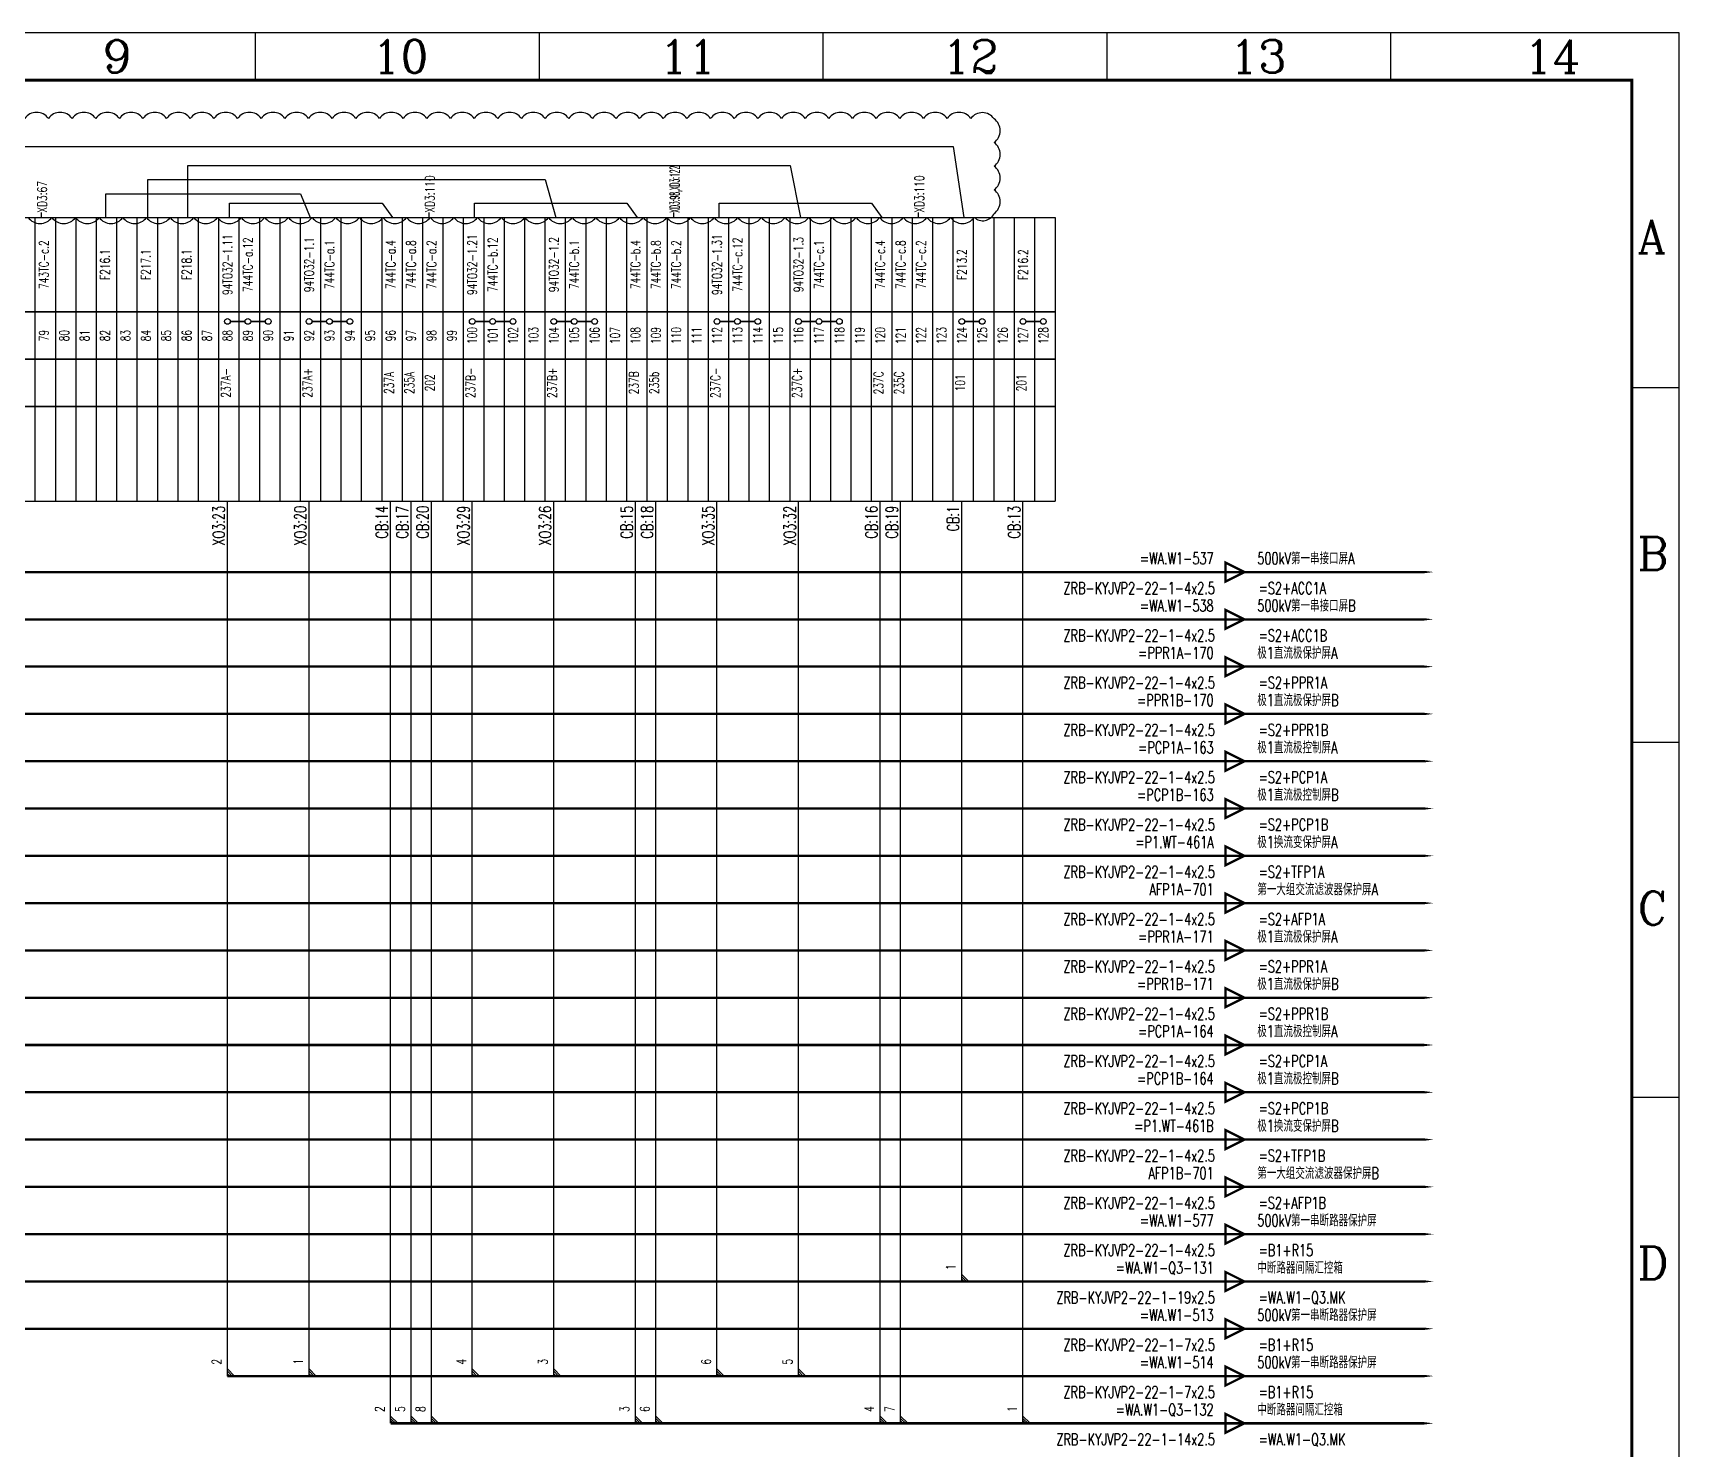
# Model space of a CAD drawing. Header units: millimetres. Extents: x 0 to 841, y 0 to 594.
# Drawn here: x 493 to 841, y 294.6 to 594 of the extents above; entities that cross this region are included whole.
import ezdxf
from ezdxf.enums import TextEntityAlignment as Align

# ---------------------------------------------------------------- set-up
doc = ezdxf.new("R2010")
doc.units = ezdxf.units.MM
doc.styles.add('ECL', font='', dxfattribs={"width": 0.7, "height": 3})
doc.styles.add('elec', font='simplex.shx', dxfattribs={"width": 0.7, "bigfont": 'hztxta.shx'})
doc.styles.add('ROMANC', font='romanc')
doc.styles.get('ECL').set_extended_font_data('FangSong_GB2312')

# ---------------------------------------------------------------- blocks, each defined once
blk = doc.blocks.new('to')
at = {"const_width": 0.5}
blk.add_lwpolyline([(-4, 2), (-4, -2), (0, 0)], close=True, dxfattribs=at)
at = {"style": 'elec', "width": 0.7}
for tag, p in [('CABLECODE', (-6.5, 1.65)), ('CABLETYPE', (-6.23, -4.65))]:
    blk.add_attdef(tag, text='', height=2.5, dxfattribs=at).set_placement(p, align=Align.RIGHT)
for tag, p in [('EQUNAME', (2.72, 1.65)), ('EQUCODE', (3, -4.65))]:
    blk.add_attdef(tag, p, '', height=2.5, dxfattribs=at)
blk = doc.blocks.new('joinPtL')
for p, q in [((1.5, 0), (0, 1.5)), ((1, 0), (0, 1)), ((0.5, 0), (0, 0.5))]:
    blk.add_line(p, q)
at = {"style": 'elec', "width": 0.7}
blk.add_attdef('NO', text='', height=2, rotation=90, dxfattribs=at).set_placement((-2.31, 3.02), align=Align.MIDDLE)
blk = doc.blocks.new('XXDAFRAM-CH-HENG-A1')
at = {"color": 1}
for p, q in [((540, 594), (540, 584)), ((600, 594), (600, 584)), ((660, 594), (660, 584)), ((720, 594), (720, 584)), ((780, 594), (780, 584)), ((831, 519), (841, 519)), ((831, 444), (841, 444)), ((831, 369), (841, 369))]:
    blk.add_line(p, q, dxfattribs=at)
blk.add_lwpolyline([(0, 0), (841, 0), (841, 594), (0, 594)], close=True, dxfattribs=at)
at = {"color": 1, "const_width": 0.6}
blk.add_lwpolyline([(25, 10), (831, 10), (831, 584), (25, 584)], close=True, dxfattribs=at)
at = {"color": 1, "style": 'ROMANC'}
for s, p in [('9', (507.73, 585.55)), ('10', (564.65, 585.55)), ('11', (625.45, 585.55)), ('12', (685.14, 585.55)), ('13', (746, 585.55)), ('14', (808.18, 585.55)), ('A', (832.19, 547.46)), ('B', (832.19, 480.42)), ('C', (832.19, 405.42)), ('D', (832.19, 330.42))]:
    blk.add_text(s, height=7, dxfattribs=at).set_placement(p)
at = {"linetype": 'Continuous', "style": 'ECL', "width": 0.7}
for tag, height, p in [('DESIGNSTATUS', 3.5, (818.85, 76.57)), ('DESIGNSTATUS', 3.5, (818.85, 76.57)), ('ENDESIGNSTATUS', 3.5, (818.89, 70.89)), ('ENDESIGNSTATUS', 3.5, (818.89, 70.89)), ('V', 4, (778.58, 63.46)), ('O', 4, (784.75, 63.46)), ('L', 4, (790.92, 63.46)), ('N', 4, (797.08, 63.46)), ('D', 4, (809.42, 63.46)), ('W', 4, (815.58, 63.46)), ('G', 4, (821.75, 63.46)), ('VEREN40', 4, (827.82, 63.3)), ('DWGNAME1', 5, (768.76, 48.81)), ('DWGENAME1', 5, (768.98, 42.71)), ('DWGNAME', 5, (768.73, 42.42)), ('DWGNAME2', 5, (769.11, 35.27)), ('DWGENAME', 5, (769.24, 35.31)), ('DWGENAME2', 5, (769.4, 28.81)), ('DWGNO', 5, (758.81, 15.14)), ('VEREN40', 4, (825.77, 15.22))]:
    blk.add_attdef(tag, text='', height=height, dxfattribs=at).set_placement(p, align=Align.MIDDLE)
at = {"style": 'ECL', "width": 0.7, "flags": 1}
for tag, p in [('SJ1', (666.56, 44.28)), ('JH', (666.56, 36.28)), ('SH1', (666.56, 28.28)), ('PZ', (666.56, 20.28)), ('BL', (666.56, 10))]:
    blk.add_attdef(tag, p, '', height=5, dxfattribs=at)
for p in [(697.39, 48.28), (697.39, 40.28), (697.39, 32.28), (697.39, 24.28)]:
    blk.add_attdef('DATE', text='', height=5, dxfattribs=at).set_placement(p, align=Align.MIDDLE)

msp = doc.modelspace()

# ---------------------------------------------------------------- linework, layer by layer
for p, q in [((45, 555), (709.11, 555)), ((493.49, 495), (493.49, 555)), ((494.8, 555), (494.8, 556)), ((497.8, 495), (497.8, 555)), ((502.12, 495), (502.12, 555)), ((506.43, 495), (506.43, 555)), ((510.74, 495), (510.74, 555)), ((515.05, 495), (515.05, 555)), ((519.37, 495), (519.37, 555)), ((523.68, 495), (523.68, 555)), ((527.99, 495), (527.99, 555)), ((532.3, 495), (532.3, 555)), ((536.62, 495), (536.62, 555)), ((540.93, 495), (540.93, 555)), ((545.24, 495), (545.24, 555)), ((549.55, 495), (549.55, 555)), ((553.87, 495), (553.87, 555)), ((558.18, 495), (558.18, 555)), ((562.49, 495), (562.49, 555)), ((566.8, 495), (566.8, 555)), ((571.12, 495), (571.12, 555)), ((575.43, 495), (575.43, 555)), ((576.74, 555), (576.74, 556)), ((579.74, 495), (579.74, 555)), ((584.05, 495), (584.05, 555)), ((588.37, 495), (588.37, 555)), ((592.68, 495), (592.68, 555)), ((596.99, 495), (596.99, 555)), ((601.3, 495), (601.3, 555)), ((605.61, 495), (605.61, 555)), ((609.93, 495), (609.93, 555)), ((614.24, 495), (614.24, 555)), ((618.55, 495), (618.55, 555)), ((622.86, 495), (622.86, 555)), ((627.18, 495), (627.18, 555)), ((628.49, 555), (628.49, 556)), ((631.49, 495), (631.49, 555)), ((635.8, 495), (635.8, 555)), ((640.11, 495), (640.11, 555)), ((644.43, 495), (644.43, 555)), ((648.74, 495), (648.74, 555)), ((653.05, 495), (653.05, 555)), ((657.36, 495), (657.36, 555)), ((661.68, 495), (661.68, 555)), ((665.99, 495), (665.99, 555)), ((670.3, 495), (670.3, 555)), ((674.61, 495), (674.61, 555)), ((678.93, 495), (678.93, 555)), ((680.24, 555), (680.24, 556)), ((683.24, 495), (683.24, 555)), ((687.55, 495), (687.55, 555)), ((691.86, 495), (691.86, 555)), ((696.18, 495), (696.18, 555)), ((700.49, 495), (700.49, 555)), ((704.8, 495), (704.8, 555)), ((709.11, 555), (709.11, 495)), ((45, 495), (709.11, 495))]:
    msp.add_line(p, q)
at = {"color": 6}
msp.add_lwpolyline([(492, 555, 0.520567), (497, 555, 0.520567), (502, 555, 0.520567), (507, 555, 0.520567), (512, 555, 0.520567), (517, 555, 0.520567), (522, 555, 0.520567), (527, 555, 0.520567), (532, 555, 0.520567), (537, 555, 0.520567), (542, 555, 0.520567), (547, 555, 0.520567), (552, 555, 0.520567), (557, 555, 0.520567), (562, 555, 0.520567), (567, 555, 0.520567), (572, 555, 0.520567), (577, 555, 0.520567), (582, 555, 0.520567), (587, 555, 0.520567), (592, 555, 0.520567), (597, 555, 0.520567), (602, 555, 0.520567), (607, 555, 0.520567), (612, 555, 0.520567), (617, 555, 0.520567), (622, 555, 0.520567), (627, 555, 0.520567), (632, 555, 0.520567), (637, 555, 0.520567), (642, 555, 0.520567), (647, 555, 0.520567), (652, 555, 0.520567), (657, 555, 0.520567), (662, 555, 0.520567), (667, 555, 0.520567), (672, 555, 0.520567), (677, 555, 0.520567), (682, 555, 0.520567), (687, 555, 0.520567), (692, 555, 0.520567), (696.18, 555.82, 0.520567), (696.18, 560.82, 0.520567), (696.18, 565.82, 0.520567), (696.18, 570.82, 0.520567), (696.18, 575.82, 0.520567), (691.26, 575.9, 0.520567), (686.26, 575.9, 0.520567), (681.26, 575.9, 0.520567), (676.26, 575.9, 0.520567), (671.26, 575.9, 0.520567), (666.26, 575.9, 0.520567), (661.26, 575.9, 0.520567), (656.26, 575.9, 0.520567), (651.26, 575.9, 0.520567), (646.26, 575.9, 0.520567), (641.26, 575.9, 0.520567), (636.26, 575.9, 0.520567), (631.26, 575.9, 0.520567), (626.26, 575.9, 0.520567), (621.26, 575.9, 0.520567), (616.26, 575.9, 0.520567), (611.26, 575.9, 0.520567), (606.26, 575.9, 0.520567), (601.26, 575.9, 0.520567), (596.26, 575.9, 0.520567), (591.26, 575.9, 0.520567), (586.26, 575.9, 0.520567), (581.26, 575.9, 0.520567), (576.26, 575.9, 0.520567), (571.26, 575.9, 0.520567), (566.26, 575.9, 0.520567), (561.26, 575.9, 0.520567), (556.26, 575.9, 0.520567), (551.26, 575.9, 0.520567), (546.26, 575.9, 0.520567), (541.26, 575.9, 0.520567), (536.26, 575.9, 0.520567), (531.26, 575.9, 0.520567), (526.26, 575.9, 0.520567), (521.26, 575.9, 0.520567), (516.26, 575.9, 0.520567), (511.26, 575.9, 0.520567), (506.26, 575.9, 0.520567), (501.26, 575.9, 0.520567), (496.26, 575.9, 0.520567), (491.26, 575.9, 0.520567)], format="xyb", dxfattribs=at)
for points in [[(262, 555), (271.14, 570), (687.55, 570), (689.77, 555)], [(525.77, 555), (525.77, 566), (653.05, 566), (655.23, 555)], [(517.29, 555), (517.29, 563), (601.3, 563), (603.56, 555)], [(508.43, 555), (508.43, 560), (549.55, 560), (551.61, 555)], [(534.56, 555), (534.56, 558), (566.8, 558), (568.99, 555)], [(586.31, 555), (586.31, 558), (618.55, 558), (620.74, 555)], [(638.06, 555), (638.06, 558), (670.3, 558), (672.49, 555)]]:
    msp.add_lwpolyline(points, dxfattribs=at)
at = {"color": 1, "const_width": 0.35}
for points in [[(709.11, 535), (45, 535)], [(709.11, 525), (45, 525)], [(709.11, 515), (45, 515)]]:
    msp.add_lwpolyline(points, dxfattribs=at)
at = {"color": 2, "const_width": 0.35}
for points in [[(534.72, 533), (537.83, 533)], [(539.03, 533), (542.14, 533)], [(551.97, 533), (555.08, 533)], [(556.28, 533), (559.39, 533)], [(586.47, 533), (589.58, 533)], [(590.78, 533), (593.89, 533)], [(603.71, 533), (606.83, 533)], [(608.03, 533), (611.14, 533)], [(638.21, 533), (641.33, 533)], [(642.53, 533), (645.64, 533)], [(655.46, 533), (658.58, 533)], [(659.78, 533), (662.89, 533)], [(689.96, 533), (693.08, 533)], [(702.9, 533), (706.01, 533)]]:
    msp.add_lwpolyline(points, dxfattribs=at)
for points in [[(534.12, 310), (534.12, 495), (534.12, 495), (534.12, 495)], [(551.37, 310), (551.37, 495), (551.37, 495), (551.37, 495)], [(568.62, 300), (568.62, 495), (568.62, 495), (568.62, 495)], [(572.93, 300), (572.93, 495), (572.93, 495), (572.93, 495)], [(577.24, 300), (577.24, 495), (577.24, 495), (577.24, 495)], [(585.87, 310), (585.87, 495), (585.87, 495), (585.87, 495)], [(603.11, 310), (603.11, 495), (603.11, 495), (603.11, 495)], [(620.36, 300), (620.36, 495), (620.36, 495), (620.36, 495)], [(624.68, 300), (624.68, 495), (624.68, 495), (624.68, 495)], [(637.61, 310), (637.61, 495), (637.61, 495), (637.61, 495)], [(654.86, 310), (654.86, 495), (654.86, 495), (654.86, 495)], [(672.11, 300), (672.11, 495), (672.11, 495), (672.11, 495)], [(676.43, 300), (676.43, 495), (676.43, 495), (676.43, 495)], [(689.36, 330), (689.36, 495), (689.36, 495), (689.36, 495)], [(702.3, 300), (702.3, 495), (702.3, 495), (702.3, 495)]]:
    msp.add_lwpolyline(points)
at = {"color": 7}
for points in [[(46.81, 480, 0.5, 0.5, 0), (781.11, 480, 2, 0, 0), (789.11, 480, 0, 0, 0)], [(51.12, 470, 0.5, 0.5, 0), (781.11, 470, 2, 0, 0), (789.11, 470, 0, 0, 0)], [(55.44, 460, 0.5, 0.5, 0), (781.11, 460, 2, 0, 0), (789.11, 460, 0, 0, 0)], [(59.75, 450, 0.5, 0.5, 0), (781.11, 450, 2, 0, 0), (789.11, 450, 0, 0, 0)], [(64.06, 440, 0.5, 0.5, 0), (781.11, 440, 2, 0, 0), (789.11, 440, 0, 0, 0)], [(68.37, 430, 0.5, 0.5, 0), (781.11, 430, 2, 0, 0), (789.11, 430, 0, 0, 0)], [(72.69, 420, 0.5, 0.5, 0), (781.11, 420, 2, 0, 0), (789.11, 420, 0, 0, 0)], [(77, 410, 0.5, 0.5, 0), (781.11, 410, 2, 0, 0), (789.11, 410, 0, 0, 0)], [(176.19, 400, 0.5, 0.5, 0), (781.11, 400, 2, 0, 0), (789.11, 400, 0, 0, 0)], [(180.5, 390, 0.5, 0.5, 0), (781.11, 390, 2, 0, 0), (789.11, 390, 0, 0, 0)], [(184.81, 380, 0.5, 0.5, 0), (781.11, 380, 2, 0, 0), (789.11, 380, 0, 0, 0)], [(189.12, 370, 0.5, 0.5, 0), (781.11, 370, 2, 0, 0), (789.11, 370, 0, 0, 0)], [(193.43, 360, 0.5, 0.5, 0), (781.11, 360, 2, 0, 0), (789.11, 360, 0, 0, 0)], [(197.75, 350, 0.5, 0.5, 0), (781.11, 350, 2, 0, 0), (789.11, 350, 0, 0, 0)], [(296.93, 340, 0.5, 0.5, 0), (781.11, 340, 2, 0, 0), (789.11, 340, 0, 0, 0)], [(314.18, 330, 0.5, 0.5, 0), (781.11, 330, 2, 0, 0), (789.11, 330, 0, 0, 0)], [(348.68, 320, 0.5, 0.5, 0), (781.11, 320, 2, 0, 0), (789.11, 320, 0, 0, 0)], [(534.12, 310, 0.5, 0.5, 0), (781.11, 310, 2, 0, 0), (789.11, 310, 0, 0, 0)], [(568.62, 300, 0.5, 0.5, 0), (781.11, 300, 2, 0, 0), (789.11, 300, 0, 0, 0)]]:
    msp.add_lwpolyline(points, format="xyseb", dxfattribs=at)
at = {"color": 2}
for centre in [(534.12, 533), (538.43, 533), (542.74, 533), (551.37, 533), (555.68, 533), (559.99, 533), (585.87, 533), (590.18, 533), (594.49, 533), (603.11, 533), (607.43, 533), (611.74, 533), (637.61, 533), (641.93, 533), (646.24, 533), (654.86, 533), (659.18, 533), (663.49, 533), (689.36, 533), (693.68, 533), (702.3, 533), (706.61, 533)]:
    msp.add_circle(centre, 0.6, dxfattribs=at)

# ---------------------------------------------------------------- block references
msp.add_blockref('XXDAFRAM-CH-HENG-A1', (0, 0))
for name, p, values in [('to', (749.11, 480), {'EQUNAME': '500kV第一串接口屏A', 'CABLECODE': '=WA.W1-537', 'EQUCODE': '=S2+ACC1A', 'CABLETYPE': 'ZRB-KYJVP2-22-1-4x2.5'}), ('to', (749.11, 470), {'EQUNAME': '500kV第一串接口屏B', 'CABLECODE': '=WA.W1-538', 'EQUCODE': '=S2+ACC1B', 'CABLETYPE': 'ZRB-KYJVP2-22-1-4x2.5'}), ('to', (749.11, 460), {'EQUNAME': '极1直流极保护屏A', 'CABLECODE': '=PPR1A-170', 'EQUCODE': '=S2+PPR1A', 'CABLETYPE': 'ZRB-KYJVP2-22-1-4x2.5'}), ('to', (749.11, 450), {'EQUNAME': '极1直流极保护屏B', 'CABLECODE': '=PPR1B-170', 'EQUCODE': '=S2+PPR1B', 'CABLETYPE': 'ZRB-KYJVP2-22-1-4x2.5'}), ('to', (749.11, 440), {'EQUNAME': '极1直流极控制屏A', 'CABLECODE': '=PCP1A-163', 'EQUCODE': '=S2+PCP1A', 'CABLETYPE': 'ZRB-KYJVP2-22-1-4x2.5'}), ('to', (749.11, 430), {'EQUNAME': '极1直流极控制屏B', 'CABLECODE': '=PCP1B-163', 'EQUCODE': '=S2+PCP1B', 'CABLETYPE': 'ZRB-KYJVP2-22-1-4x2.5'}), ('to', (749.11, 420), {'EQUNAME': '极1换流变保护屏A', 'CABLECODE': '=P1.WT-461A', 'EQUCODE': '=S2+TFP1A', 'CABLETYPE': 'ZRB-KYJVP2-22-1-4x2.5'}), ('to', (749.11, 410), {'EQUNAME': '第一大组交流滤波器保护屏A', 'CABLECODE': 'AFP1A-701', 'EQUCODE': '=S2+AFP1A', 'CABLETYPE': 'ZRB-KYJVP2-22-1-4x2.5'}), ('to', (749.11, 400), {'EQUNAME': '极1直流极保护屏A', 'CABLECODE': '=PPR1A-171', 'EQUCODE': '=S2+PPR1A', 'CABLETYPE': 'ZRB-KYJVP2-22-1-4x2.5'}), ('to', (749.11, 390), {'EQUNAME': '极1直流极保护屏B', 'CABLECODE': '=PPR1B-171', 'EQUCODE': '=S2+PPR1B', 'CABLETYPE': 'ZRB-KYJVP2-22-1-4x2.5'}), ('to', (749.11, 380), {'EQUNAME': '极1直流极控制屏A', 'CABLECODE': '=PCP1A-164', 'EQUCODE': '=S2+PCP1A', 'CABLETYPE': 'ZRB-KYJVP2-22-1-4x2.5'}), ('to', (749.11, 370), {'EQUNAME': '极1直流极控制屏B', 'CABLECODE': '=PCP1B-164', 'EQUCODE': '=S2+PCP1B', 'CABLETYPE': 'ZRB-KYJVP2-22-1-4x2.5'}), ('to', (749.11, 360), {'EQUNAME': '极1换流变保护屏B', 'CABLECODE': '=P1.WT-461B', 'EQUCODE': '=S2+TFP1B', 'CABLETYPE': 'ZRB-KYJVP2-22-1-4x2.5'}), ('to', (749.11, 350), {'EQUNAME': '第一大组交流滤波器保护屏B', 'CABLECODE': 'AFP1B-701', 'EQUCODE': '=S2+AFP1B', 'CABLETYPE': 'ZRB-KYJVP2-22-1-4x2.5'}), ('to', (749.11, 340), {'EQUNAME': '500kV第一串断路器保护屏', 'CABLECODE': '=WA.W1-577', 'EQUCODE': '=B1+R15', 'CABLETYPE': 'ZRB-KYJVP2-22-1-4x2.5'}), ('to', (749.11, 330), {'EQUNAME': '中断路器间隔汇控箱', 'CABLECODE': '=WA.W1-Q3-131', 'EQUCODE': '=WA.W1-Q3.MK', 'CABLETYPE': 'ZRB-KYJVP2-22-1-19x2.5'}), ('joinPtL', (689.36, 330), {'NO': '1'}), ('to', (749.11, 320), {'EQUNAME': '500kV第一串断路器保护屏', 'CABLECODE': '=WA.W1-513', 'EQUCODE': '=B1+R15', 'CABLETYPE': 'ZRB-KYJVP2-22-1-7x2.5'}), ('joinPtL', (534.12, 310), {'NO': '2'}), ('joinPtL', (585.87, 310), {'NO': '4'}), ('joinPtL', (603.11, 310), {'NO': '3'}), ('joinPtL', (637.61, 310), {'NO': '6'}), ('joinPtL', (654.86, 310), {'NO': '5'}), ('to', (749.11, 310), {'EQUNAME': '500kV第一串断路器保护屏', 'CABLECODE': '=WA.W1-514', 'EQUCODE': '=B1+R15', 'CABLETYPE': 'ZRB-KYJVP2-22-1-7x2.5'}), ('joinPtL', (551.37, 310), {'NO': '1'}), ('joinPtL', (568.62, 300), {'NO': '2'}), ('joinPtL', (572.93, 300), {'NO': '5'}), ('joinPtL', (577.24, 300), {'NO': '8'}), ('joinPtL', (620.36, 300), {'NO': '3'}), ('joinPtL', (624.68, 300), {'NO': '6'}), ('joinPtL', (672.11, 300), {'NO': '4'}), ('joinPtL', (676.43, 300), {'NO': '7'}), ('joinPtL', (702.3, 300), {'NO': '1'}), ('to', (749.11, 300), {'EQUNAME': '中断路器间隔汇控箱', 'CABLECODE': '=WA.W1-Q3-132', 'EQUCODE': '=WA.W1-Q3.MK', 'CABLETYPE': 'ZRB-KYJVP2-22-1-14x2.5'})]:
    msp.add_blockref(name, p).add_auto_attribs(values)

# ---------------------------------------------------------------- texts
at = {"color": 0, "style": 'elec'}
for s, width, p in [('XD3:98,XD3:122', 0.375, (629.65, 556)), ('XD3:67', 0.7, (495.96, 556)), ('XD3:110', 0.7, (577.9, 556)), ('XD3:110', 0.7, (681.39, 556))]:
    msp.add_text(s, height=2, rotation=90, dxfattribs=dict(at, width=width)).set_placement(p)
at = {"color": 0, "style": 'elec', "width": 0.7}
for s, p in [('743TC-c.2', (495.3, 545)), ('94TO32-1.11', (534.12, 545)), ('744TC-a.12', (538.43, 545)), ('94TO32-1.1', (551.37, 545)), ('744TC-a.4', (568.62, 545)), ('744TC-a.8', (572.93, 545)), ('744TC-a.2', (577.24, 545)), ('94TO32-1.21', (585.87, 545)), ('744TC-b.12', (590.18, 545)), ('94TO32-1.2', (603.11, 545)), ('744TC-b.4', (620.36, 545)), ('744TC-b.8', (624.68, 545)), ('744TC-b.2', (628.99, 545)), ('94TO32-1.31', (637.61, 545)), ('744TC-c.12', (641.93, 545)), ('94TO32-1.3', (654.86, 545)), ('744TC-c.4', (672.11, 545)), ('744TC-c.8', (676.43, 545)), ('744TC-c.2', (680.74, 545)), ('F216.1', (508.24, 545)), ('F217.1', (516.87, 545)), ('F218.1', (525.49, 545)), ('744TC-a.1', (555.68, 545)), ('744TC-b.1', (607.43, 545)), ('744TC-c.1', (659.18, 545)), ('F213.2', (689.36, 545)), ('F216.2', (702.3, 545)), ('79', (495.3, 530)), ('80', (499.62, 530)), ('81', (503.93, 530)), ('82', (508.24, 530)), ('83', (512.55, 530)), ('84', (516.87, 530)), ('85', (521.18, 530)), ('86', (525.49, 530)), ('87', (529.8, 530)), ('88', (534.12, 530)), ('89', (538.43, 530)), ('90', (542.74, 530)), ('91', (547.05, 530)), ('92', (551.37, 530)), ('93', (555.68, 530)), ('94', (559.99, 530)), ('95', (564.3, 530)), ('96', (568.62, 530)), ('97', (572.93, 530)), ('98', (577.24, 530)), ('99', (581.55, 530)), ('100', (585.87, 530)), ('101', (590.18, 530)), ('102', (594.49, 530)), ('103', (598.8, 530)), ('104', (603.11, 530)), ('105', (607.43, 530)), ('106', (611.74, 530)), ('107', (616.05, 530)), ('108', (620.36, 530)), ('109', (624.68, 530)), ('110', (628.99, 530)), ('111', (633.3, 530)), ('112', (637.61, 530)), ('113', (641.93, 530)), ('114', (646.24, 530)), ('115', (650.55, 530)), ('116', (654.86, 530)), ('117', (659.18, 530)), ('118', (663.49, 530)), ('119', (667.8, 530)), ('120', (672.11, 530)), ('121', (676.43, 530)), ('122', (680.74, 530)), ('123', (685.05, 530)), ('124', (689.36, 530)), ('125', (693.68, 530)), ('126', (697.99, 530)), ('127', (702.3, 530)), ('128', (706.61, 530)), ('237A-', (533.77, 520)), ('237A+', (551.02, 520)), ('237A', (568.27, 520)), ('235A', (572.58, 520)), ('237B-', (585.52, 520)), ('237B+', (602.77, 520)), ('237B', (620.02, 520)), ('235b', (624.33, 520)), ('237C-', (637.27, 520)), ('237C+', (654.52, 520)), ('237C', (671.77, 520)), ('235C', (676.08, 520)), ('202', (576.9, 520)), ('101', (689.02, 520)), ('201', (701.96, 520))]:
    msp.add_text(s, height=2, rotation=90, dxfattribs=at).set_placement(p, align=Align.MIDDLE)
for s, p in [('XO3:23', (533.52, 494)), ('XO3:20', (550.77, 494)), ('CB:14', (568.02, 494)), ('CB:17', (572.33, 494)), ('CB:20', (576.64, 494)), ('XO3:29', (585.27, 494)), ('XO3:26', (602.51, 494)), ('CB:15', (619.76, 494)), ('CB:18', (624.08, 494)), ('XO3:35', (637.01, 494)), ('XO3:32', (654.26, 494)), ('CB:16', (671.51, 494)), ('CB:19', (675.83, 494)), ('CB:1', (688.76, 494)), ('CB:13', (701.7, 494))]:
    msp.add_text(s, height=2.5, rotation=90, dxfattribs=at).set_placement(p, align=Align.RIGHT)

doc.saveas('drawing.dxf')
